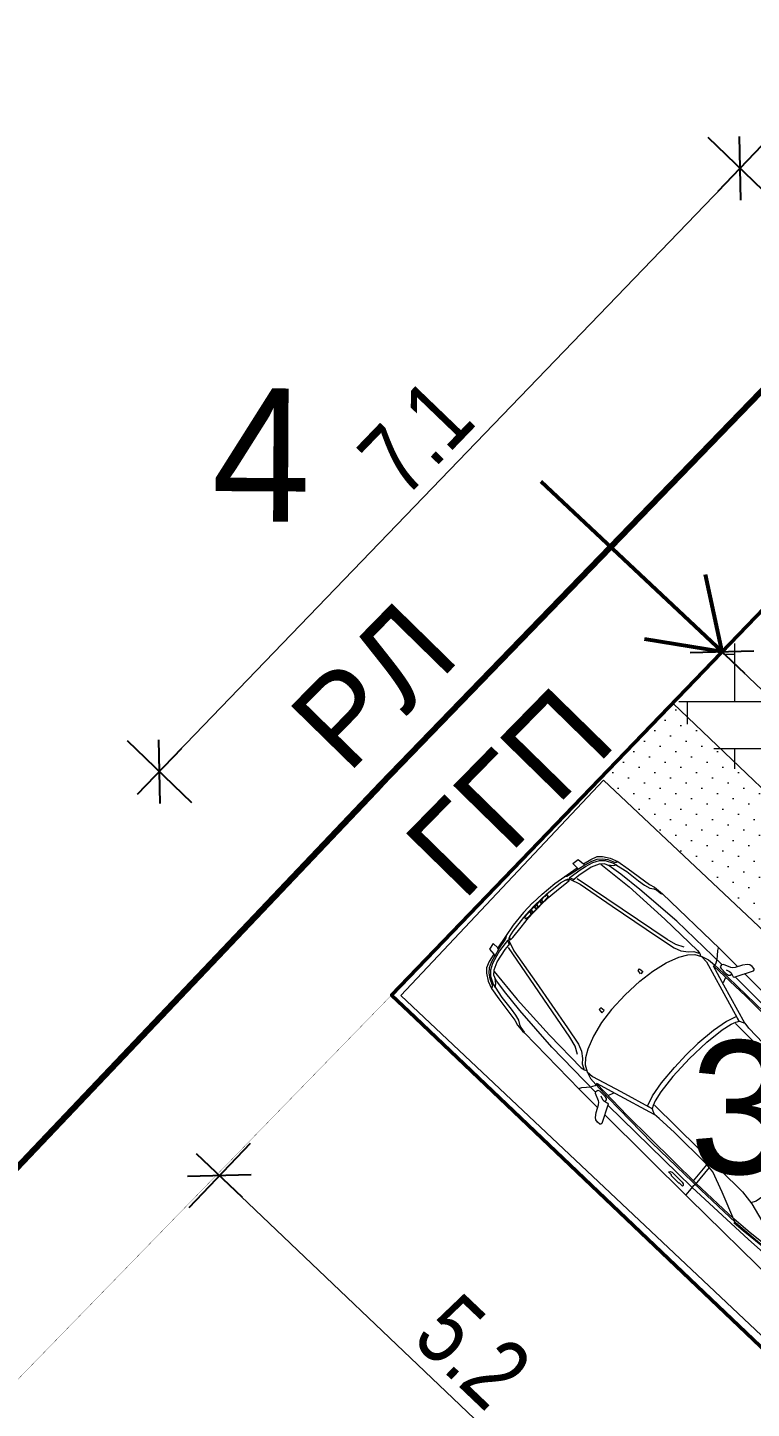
# Model space of a CAD drawing. Header units: metres. Extents: x 0 to 7617939, y 0 to 4642111.
# Drawn here: x 7616214.02 to 7616220.14, y 4641458.83 to 4641470.5 of the extents above; entities that cross this region are included whole.
import ezdxf
from ezdxf.enums import TextEntityAlignment as Align

# ---------------------------------------------------------------- set-up
doc = ezdxf.new("R2010")
doc.units = ezdxf.units.M
doc.header["$MEASUREMENT"] = 0
doc.layers.get('0').update_dxf_attribs({"color": 1})
doc.layers.get('DEFPOINTS').update_dxf_attribs({"lineweight": 0})
for name, color, linetype, lineweight in [('cad-block.com', 253, 'Continuous', 9), ('gradezna_linija', 7, 'Continuous', 53), ('hech plo~nici', 253, 'Continuous', 5), ('hetch_zelenilo', 72, 'Continuous', 5), ('koti', 7, 'Continuous', 25), ('parcels_o — WF.WFI_GML_PARC', 1, 'Continuous', 0), ('Pecat', 7, 'Continuous', 25), ('soobrakaj', 250, 'Continuous', 53), ('U-3.1 REGULACIONA LINIJA', 84, 'Continuous', 80), ('U-5.2 ELEMENTI NA SOOBRAKAJNICA', 7, 'Continuous', 9)]:
    doc.layers.add(name, color=color, linetype=linetype, lineweight=lineweight)
doc.styles.add('K1', font='', dxfattribs={"width": 0.8})
doc.styles.add('PECAT', font='arial.ttf', dxfattribs={"height": 1.5})
doc.styles.add('Style-MAC C Swiss', font='MCSWIS.TTF')
doc.styles.get('K1').set_extended_font_data('Zurich BlkEx BT')
doc.dimstyles.new('mir', dxfattribs={"dimscale": 0.5, "dimtxt": 1.8, "dimasz": 0.01, "dimexe": 0.5, "dimexo": 0.0625, "dimgap": 0.2, "dimtad": 1, "dimzin": 0, "dimdsep": 46, "dimtxsty": 'K1', "dimblk": 'A$C321216CB', "dimcen": 0.09, "dimse1": 1, "dimse2": 1, "dimclrd": 256, "dimclrt": 256, "dimaunit": 1, "dimadec": 3, "dimazin": 0, "dimtfac": 1, "dimtofl": 0, "dimtmove": 2, "dimatfit": 3, "dimldrblk": 'A$C321216CB', "dimfxl": 0.5, "dimfxlon": 1, "dimtolj": 1, "dimtzin": 0, "dimlwd": 25, "dimarcsym": 0})

# ---------------------------------------------------------------- blocks, each defined once
blk = doc.blocks.new('A$C25803E90')
for p, q in [((2601.612962346815, 1463.088001661941), (2617.724962346838, 1636.838001661927)), ((1600.29996234682, 1631.225001661944), (1619.79996234682, 1583.138001661937)), ((3624.29996234682, 1513.338001661949), (4252.761962346849, 1489.488001661935)), ((79.33796234682086, 1304.226001661944), (107.7249623468379, 1316.950001661935)), ((4312.462962346792, 1239.988001661957), (4333.662962346803, 1239.988001661957)), ((4312.462962346792, 615.8880016619296), (4333.662962346803, 615.8880016619296)), ((79.33796234682086, 551.6510016619359), (107.7249623468379, 538.925001661948)), ((2601.612962346815, 392.7880016619383), (2617.724962346838, 219.0380016619274)), ((3624.29996234682, 342.5380016619347), (4252.761962346849, 366.3880016619441)), ((1600.29996234682, 224.6500016619393), (1619.79996234682, 272.73800166195))]:
    blk.add_line(p, q)
for points in [[(-3.765319706872106e-05, 927.5260016619432), (3.636962346790824, 1038.188001661933), (17.09996234677965, 1176.863001661943), (58.86196234679664, 1404.900001661939), (5.04996234679129, 1404.900001661939), (16.26196234679082, 1460.926001661945), (73.43796234682668, 1466.525001661932), (90.26196234679082, 1537.126001661942), (110.4369623468083, 1590.913001661946), (141.8379623468209, 1623.413001661946), (199.0129623467801, 1660.40100166195), (264.036962346785, 1683.92600166193), (369.4249623467913, 1702.976001661951), (591.7249623468088, 1734.350001661951), (637.6869623467792, 1748.92500166193), (702.7119623468316, 1755.651001661943), (725.136962346849, 1755.651001661943), (1392.812962346827, 1766.850001661951), (1608.803399984376, 1767.144458897943)], [(278.3749623468029, 1655.625001661931), (379.6119623468257, 1678.513001661951), (503.7619623467908, 1691.81300166194), (565.0999623467796, 1702.151001661929), (614.6119623468257, 1715.450001661949), (644.1749623468495, 1734.651001661929), (670.0379623468034, 1744.250001661938), (718.8129623468267, 1752.375001661945)], [(1867.874962346803, 926.5250016619393), (1874.586962346832, 1132.313001661954), (1893.611962346826, 1296.713001661956), (1912.624962346803, 1383.950001661942), (1929.411962346814, 1425.338001661956), (1943.962962346792, 1451.063001661947), (1989.836962346832, 1472.313001661929), (1636.236962346826, 1575.201001661939), (1461.174962346791, 1627.988001661932), (1461.174962346791, 1639.400001661939), (1461.937962346798, 1654.613001661928), (1443.674962346791, 1688.863001661943), (1422.349962346809, 1714.725001661929), (1395.711962346802, 1745.925001661941), (1382.761962346849, 1767.226001661937)], [(1558.249962346803, 1679.725001661936), (1590.111962346797, 1691.013001661944), (1603.011962346791, 1690.613001661928), (1632.049962346791, 1682.950001661949), (1642.537962346803, 1680.125001661945), (1650.199962346815, 1684.56300166194), (1728.836962346802, 1838.13800166193), (1726.42496234682, 1847.400001661939), (1721.174962346849, 1853.850001661936), (1695.374962346832, 1855.875001661941), (1671.97496234678, 1852.238001661943), (1656.249962346803, 1840.150001661939), (1630.037962346833, 1805.088001661927), (1597.774962346826, 1747.438001661933), (1583.261962346791, 1728.500001661938), (1574.38696234682, 1722.051001661937), (1511.074962346815, 1695.450001661935), (1503.411962346785, 1682.15000166195), (1503.411962346785, 1671.263001661951), (1506.636962346849, 1662.800001661948), (1520.749962346774, 1657.150001661947), (1580.436962346837, 1655.550001661948), (1606.249962346803, 1661.98800166195), (1614.311962346779, 1671.663001661938), (1617.536962346843, 1684.163001661927)], [(1692.54367337047, 1767.258621032674), (2694.811962346837, 1768.625001661931), (3709.212962346792, 1761.613001661957), (3783.536962346785, 1756.975001661929), (3850.899962346768, 1738.400001661928), (3978.649962346826, 1722.150001661943), (4129.637962346809, 1696.613001661928), (4203.962962346792, 1668.751001661927), (4257.386962346791, 1631.613001661932), (4303.837962346792, 1524.81300166194), (4354.361962346797, 1306.588001661949), (4379.912962346803, 1125.501001661927), (4391.524962346826, 925.85000166194)], [(2634.687962346798, 1463.088001661941), (2652.499962346803, 1649.550001661948), (2649.09996234678, 1673.288001661931), (2654.186962346779, 1721.601001661937), (2658.436962346808, 1766.525001661947)], [(4369.986962346797, 925.3130016619325), (4365.449962346815, 1097.775001661928), (4335.174962346791, 1314.113001661935), (4303.386962346791, 1454.800001661948), (4260.999962346861, 1572.81300166194), (4238.299962346791, 1610.625001661945), (4204.999962346803, 1640.888001661933), (4156.562962346827, 1662.063001661933), (4067.261962346791, 1680.213001661952), (3949.199962346815, 1705.938001661947), (3847.787962346803, 1719.550001661941), (3782.699962346785, 1728.625001661938), (3749.399962346797, 1737.700001661935), (3722.162962346803, 1752.838001661941), (3672.212962346821, 1764.938001661947)], [(255.5119623468199, 1676.938001661951), (262.3619623468257, 1672.050001661926), (252.5749623468146, 1661.288001661931), (197.7619623468199, 1636.825001661931), (156.6619623468141, 1606.500001661927), (126.3249623468146, 1570.31300166194), (105.7619623467908, 1528.250001661931), (88.14996234679711, 1465.63800166193), (73.47496234677965, 1466.613001661939), (90.11196234679664, 1466.613001661939), (74.44996234681457, 1405.963001661927), (58.78696234681411, 1405.963001661927), (74.44996234681457, 1404.988001661946), (55.84996234683786, 1313.038001661949), (48.02496234682621, 1292.488001661935), (35.29996234682039, 1272.92500166193)], [(78.36196234682575, 1292.488001661935), (72.48796234678593, 1302.275001661954), (88.14996234679711, 1411.838001661934), (100.8749623468029, 1462.700001661928), (119.4749623468379, 1529.22500166194), (147.8499623468379, 1582.051001661952), (184.0619623467792, 1615.313001661933), (248.6619623468432, 1649.550001661948), (278.9999623468029, 1657.375001661945), (262.3619623468257, 1631.938001661933), (226.1499623468262, 1603.563001661954)], [(1501.686962346837, 1687.838001661941), (974.3999623468262, 1677.13800166193), (564.8869623468199, 1647.700001661928), (358.7869623468141, 1626.30000166193), (238.3499623468379, 1607.575001661942), (198.749962346832, 1591.825001661942), (168.4119623468141, 1556.613001661943), (138.0619623468083, 1492.050001661948), (114.5749623468146, 1369.775001661947), (106.7499623468029, 1303.250001661934)], [(1334.036962346843, 1615.813001661947), (1394.186962346808, 1634.838001661945), (1460.412962346833, 1639.400001661939), (1617.999962346803, 1647.01300166193), (2145.074962346815, 1655.350001661944), (2719.699962346815, 1646.726001661944), (3120.549962346791, 1637.750001661927), (3389.111962346826, 1613.813001661936), (3492.799962346791, 1586.375001661945), (3563.962962346821, 1545.738001661943), (3626.987962346815, 1474.61300166195), (3686.462962346821, 1334.226001661944), (3710.087962346792, 1231.901001661936), (3729.774962346826, 1067.575001661949), (3733.71296234685, 924.9000016619539)], [(3709.137962346809, 926.8000016619299), (3705.22496234678, 1069.763001661937), (3690.924962346791, 1216.625001661938), (3659.72496234678, 1349.201001661939), (3627.211962346802, 1429.77500166195), (3569.999962346803, 1510.351001661929), (3503.674962346791, 1559.738001661954), (3393.149962346826, 1597.438001661954), (3269.624962346832, 1611.725001661951), (3088.874962346803, 1624.725001661929), (2651.311962346837, 1636.426001661945), (1834.374962346803, 1639.026001661943), (1463.761962346791, 1629.92500166193)], [(4279.17496234682, 928.3380016619412), (4274.624962346832, 1067.526001661929), (4254.949962346815, 1276.288001661938), (4227.699962346785, 1379.163001661949), (4188.349962346838, 1498.675001661933), (4164.13796234678, 1551.625001661945), (4106.611962346797, 1584.913001661946), (4012.774962346797, 1600.038001661927), (3846.274962346826, 1625.751001661953), (3702.487962346815, 1639.375001661945), (3299.486962346826, 1660.550001661944), (2648.637962346838, 1684.750001661952), (1654.836962346802, 1691.913001661946)], [(3750.449962346815, 926.8630016619427), (3742.574962346815, 1098.075001661939), (3720.924962346849, 1261.413001661946), (3691.386962346849, 1380.475001661933), (3647.087962346792, 1475.92600166193), (3597.861962346826, 1539.876001661934), (3516.149962346797, 1593.01300166193), (3426.074962346844, 1619.575001661942), (3349.286962346814, 1628.438001661933), (3216.374962346861, 1641.225001661936), (3114.974962346838, 1648.113001661939), (3113.986962346826, 1636.313001661947), (2858.42496234682, 1533.325001661935), (2682.63696234682, 1468.100001661936), (2595.649962346797, 1459.038001661938), (2218.699962346815, 1459.038001661938), (2043.13696234682, 1464.86300166195), (1991.061962346808, 1471.963001661934)], [(2416.71296234685, 1730.888001661937), (2423.487962346786, 1718.763001661937), (2439.899962346826, 1711.625001661941), (2465.599962346809, 1710.550001661926), (2561.574962346815, 1710.913001661949), (2576.561962346837, 1715.550001661952), (2585.486962346826, 1725.538001661946), (2585.486962346826, 1732.663001661946), (2550.511962346791, 1732.313001661947), (2546.586962346802, 1737.663001661942), (2458.812962346827, 1736.950001661949), (2453.461962346802, 1730.525001661943), (2417.061962346808, 1731.238001661935)], [(4354.849962346809, 928.3380016619412), (4353.337962346821, 1082.650001661947), (4336.686962346779, 1220.313001661947), (4323.062962346827, 1302.01300166193), (4303.386962346791, 1395.800001661952), (4264.037962346803, 1538.013001661951), (4223.162962346803, 1607.600001661936), (4177.761962346791, 1634.838001661945), (4121.749962346832, 1656.013001661944), (4052.124962346803, 1672.650001661947), (4035.474962346838, 1665.088001661941), (4035.474962346838, 1660.550001661944), (4059.699962346815, 1652.988001661935), (4167.162962346833, 1619.700001661939), (4209.537962346803, 1586.425001661933), (4244.349962346809, 1528.938001661954), (4276.137962346838, 1423.038001661935), (4317.01296234678, 1217.288001661938), (4333.662962346803, 1038.775001661932), (4336.686962346779, 926.8250016619495)], [(61.72496234677965, 1262.163001661931), (68.57496234681457, 1279.775001661947), (81.2999623468204, 1293.475001661944), (173.2999623467913, 1324.776001661929), (495.2999623467913, 1382.488001661939), (951.8249623468146, 1468.225001661933), (1116.574962346815, 1500.51300166193), (1174.711962346802, 1525.263001661937), (1226.124962346803, 1562.938001661947), (1256.274962346826, 1596.300001661926), (1296.111962346826, 1616.738001661943)], [(1172.286962346814, 1567.238001661946), (1107.674962346791, 1532.800001661952), (1023.687962346827, 1511.275001661925), (122.5119623467908, 1338.363001661928)], [(178.8129623468267, 1566.950001661935), (483.1749623468495, 1598.600001661951), (889.5749623468146, 1619.700001661939), (1272.324962346785, 1626.801001661945), (1304.199962346815, 1619.913001661938), (1322.287962346833, 1611.300001661944)], [(1102.374962346803, 927.0880016619412), (1109.574962346815, 1096.588001661941), (1127.174962346849, 1234.100001661929), (1158.374962346803, 1364.413001661931), (1200.76196234682, 1475.538001661946), (1239.962962346792, 1540.300001661948), (1280.76296234678, 1585.863001661935), (1332.636962346791, 1614.238001661943), (1393.674962346791, 1610.301001661937), (1651.59996234678, 1533.550001661933), (1944.986962346826, 1448.926001661945), (1899.211962346802, 1462.800001661933), (1868.711962346832, 1371.651001661929), (1845.486962346826, 1239.675001661948), (1829.824962346785, 1069.675001661933), (1826.461962346802, 924.288001661931)], [(1935.436962346779, 1415.175001661948), (2979.299962346849, 1409.263001661951), (3107.111962346768, 1428.188001661947), (3536.836962346802, 1539.600001661951)], [(3155.186962346837, 926.8000016619299), (3148.686962346808, 1136.050001661926), (3133.086962346802, 1292.013001661941), (3116.186962346837, 1385.588001661927), (3095.374962346803, 1427.175001661948)], [(3191.599962346809, 925.5000016619451), (3188.999962346832, 1115.251001661942), (3177.29996234682, 1249.113001661935), (3172.099962346809, 1297.213001661941), (3174.699962346785, 1328.401001661929), (3192.899962346826, 1345.300001661952), (3218.912962346803, 1358.288001661931), (3506.274962346826, 1421.976001661944), (3546.587962346792, 1412.875001661931), (3577.799962346791, 1379.088001661941), (3595.999962346803, 1318.000001661927), (3628.512962346809, 1139.950001661942), (3638.912962346803, 928.1000016619437)], [(26.48696234679664, 928.588001661934), (28.44996234681457, 998.050001661948), (32.36196234679664, 1068.475001661951), (48.99996234680293, 1215.213001661949), (62.69996234681457, 1266.075001661942), (80.32496234681457, 1282.713001661945), (87.1749623468204, 1274.888001661948), (87.1749623468204, 1253.36300166195), (74.44996234681457, 1140.863001661939), (64.66196234681411, 1040.113001661935), (61.72496234677965, 978.4760016619439), (62.69996234681457, 930.5500016619553)], [(1069.586962346832, 1146.950001661949), (1035.186962346837, 1150.950001661939), (1034.38796234678, 1169.338001661956), (1070.38796234678, 1174.138001661944), (1070.38796234678, 1147.751001661942)], [(-3.765319706872106e-05, 928.3500016619364), (3.636962346790824, 817.688001661947), (17.09996234677965, 679.0130016619405), (58.86196234679664, 450.9750016619437), (5.04996234679129, 450.9750016619437), (16.26196234679082, 394.9500016619386), (73.43796234682668, 389.350001661951), (90.26196234679082, 318.7500016619379), (110.4369623468083, 264.9630016619376), (141.8379623468209, 232.4630016619412), (199.0129623467801, 195.4750016619291), (264.036962346785, 171.9510016619533), (369.4249623467913, 152.9010016619286), (591.7249623468088, 121.5250016619357), (637.6869623467792, 106.9500016619277), (702.7119623468316, 100.2250016619364), (725.136962346849, 100.2250016619364), (1392.812962346827, 89.02500166193568), (1608.803960047429, 88.73054366241195)], [(26.48696234679664, 927.2880016619456), (28.44996234681457, 857.825001661935), (32.36196234679664, 787.400001661932), (48.99996234680293, 640.663001661931), (62.69996234681457, 589.8000016619408), (80.32496234681457, 573.1630016619383), (87.1749623468204, 580.9880016619354), (87.1749623468204, 602.5130016619296), (74.44996234681457, 715.0130016619441), (64.66196234681411, 815.7630016619478), (61.72496234677965, 877.4000016619393), (62.69996234681457, 925.3250016619277)], [(1102.374962346803, 928.7880016619383), (1109.574962346815, 759.288001661942), (1127.174962346849, 621.7750016619284), (1158.374962346803, 491.4630016619558), (1200.76196234682, 380.3380016619376), (1239.962962346792, 315.5760016619388), (1280.76296234678, 270.0130016619514), (1332.636962346791, 241.6380016619369), (1393.674962346791, 245.5760016619461), (1651.59996234678, 322.3250016619495), (1944.986962346826, 406.9500016619386), (1899.211962346802, 393.0760016619533), (1868.711962346832, 484.2260016619512), (1845.486962346826, 616.200001661935), (1829.824962346785, 786.2000016619495), (1826.461962346802, 931.5880016619485)], [(1334.036962346843, 240.0630016619361), (1394.186962346808, 221.0380016619383), (1460.412962346833, 216.4760016619439), (1617.999962346803, 208.86300166195), (2145.074962346815, 200.525001661943), (2719.699962346815, 209.1500016619393), (3120.549962346791, 218.1250016619306), (3389.111962346826, 242.0630016619471), (3492.799962346791, 269.5000016619379), (3563.962962346821, 310.1380016619369), (3626.987962346815, 381.2630016619332), (3686.462962346821, 521.6500016619393), (3710.087962346792, 623.9750016619437), (3729.774962346826, 788.3000016619335), (3733.71296234685, 930.976001661933)], [(1867.874962346803, 929.3500016619437), (1874.586962346832, 723.5630016619289), (1893.611962346826, 559.1630016619274), (1912.624962346803, 471.9250016619408), (1929.411962346814, 430.5380016619274), (1943.962962346792, 404.8130016619325), (1989.836962346832, 383.5630016619543), (1636.236962346826, 280.6760016619446), (1461.174962346791, 227.8880016619514), (1461.174962346791, 216.4760016619439), (1461.937962346798, 201.263001661926), (1443.674962346791, 167.0130016619405), (1422.349962346809, 141.1510016619504), (1395.711962346802, 109.9500016619422), (1382.761962346849, 88.65000166194659)], [(3709.137962346809, 929.0750016619277), (3705.22496234678, 786.1130016619427), (3690.924962346791, 639.2500016619451), (3659.72496234678, 506.6750016619444), (3627.211962346802, 426.1000016619364), (3569.999962346803, 345.5260016619504), (3503.674962346791, 296.1380016619296), (3393.149962346826, 258.4380016619252), (3269.624962346832, 244.150001661932), (3088.874962346803, 231.1500016619284), (2651.311962346837, 219.4500016619386), (1834.374962346803, 216.8500016619364), (1463.761962346791, 225.9500016619277)], [(4279.17496234682, 927.538001661942), (4274.624962346832, 788.350001661951), (4254.949962346815, 579.5880016619449), (4227.699962346785, 476.713001661934), (4188.349962346838, 357.2000016619495), (4164.13796234678, 304.2510016619381), (4106.611962346797, 270.9630016619376), (4012.774962346797, 255.8380016619558), (3846.274962346826, 230.1250016619306), (3702.487962346815, 216.5010016619381), (3299.486962346826, 195.3250016619422), (2648.637962346838, 171.1260016619308), (1654.836962346802, 163.9630016619412)], [(1692.544185771112, 88.61638159265567), (2694.811962346837, 87.25000166192694), (3709.212962346792, 94.2630016619296), (3783.536962346785, 98.90000166193204), (3850.899962346768, 117.4750016619291), (3978.649962346826, 133.7250016619437), (4129.637962346809, 159.2630016619514), (4203.962962346792, 187.1250016619524), (4257.386962346791, 224.2630016619514), (4303.837962346792, 331.0630016619434), (4354.361962346797, 549.288001661931), (4379.912962346803, 730.376001661949), (4391.524962346826, 930.0250016619466)], [(3750.449962346815, 929.0130016619405), (3742.574962346815, 757.8010016619446), (3720.924962346849, 594.463001661934), (3691.386962346849, 475.4000016619539), (3647.087962346792, 379.9500016619495), (3597.861962346826, 316.0010016619417), (3516.149962346797, 262.8630016619536), (3426.074962346844, 236.3000016619444), (3349.286962346814, 227.4380016619507), (3216.374962346861, 214.6500016619502), (3114.974962346838, 207.7630016619441), (3113.986962346826, 219.5630016619398), (2858.42496234682, 322.550001661948), (2682.63696234682, 387.7750016619466), (2595.649962346797, 396.8380016619485), (2218.699962346815, 396.8380016619485), (2043.13696234682, 391.0130016619296), (1991.061962346808, 383.9130016619529)], [(3155.186962346837, 929.0750016619277), (3148.686962346808, 719.8250016619277), (3133.086962346802, 563.8630016619427), (3116.186962346837, 470.2880016619529), (3095.374962346803, 428.7000016619349)], [(3191.599962346809, 930.3750016619415), (3188.999962346832, 740.6250016619379), (3177.29996234682, 606.7630016619441), (3172.099962346809, 558.6630016619383), (3174.699962346785, 527.4760016619512), (3192.899962346826, 510.5760016619315), (3218.912962346803, 497.5880016619485), (3506.274962346826, 433.9000016619393), (3546.587962346792, 443.0000016619269), (3577.799962346791, 476.788001661942), (3595.999962346803, 537.8750016619306), (3628.512962346809, 715.9250016619408), (3638.912962346803, 927.7750016619393)], [(4369.986962346797, 930.5630016619507), (4365.449962346815, 758.1000016619291), (4335.174962346791, 541.7630016619441), (4303.386962346791, 401.0750016619349), (4260.999962346861, 283.0630016619398), (4238.299962346791, 245.2500016619415), (4204.999962346803, 214.98800166195), (4156.562962346827, 193.8130016619471), (4067.261962346791, 175.663001661931), (3949.199962346815, 149.9380016619361), (3847.787962346803, 136.3250016619422), (3782.699962346785, 127.2510016619453), (3749.399962346797, 118.1750016619517), (3722.162962346803, 103.038001661942), (3672.212962346821, 90.93800166193978)], [(4354.849962346809, 927.538001661942), (4353.337962346821, 773.2260016619402), (4336.686962346779, 635.5630016619325), (4323.062962346827, 553.86300166195), (4303.386962346791, 460.0760016619315), (4264.037962346803, 317.8630016619318), (4223.162962346803, 248.2750016619502), (4177.761962346791, 221.0380016619383), (4121.749962346832, 199.8630016619354), (4052.124962346803, 183.2250016619364), (4035.474962346838, 190.788001661942), (4035.474962346838, 195.3250016619422), (4059.699962346815, 202.8880016619441), (4167.162962346833, 236.1760016619446), (4209.537962346803, 269.4500016619495), (4244.349962346809, 326.9380016619252), (4276.137962346838, 432.8380016619485), (4317.01296234678, 638.5880016619412), (4333.662962346803, 817.1010016619512), (4336.686962346779, 929.0500016619335)], [(1069.586962346832, 708.9250016619371), (1035.186962346837, 704.9260016619446), (1034.38796234678, 686.5380016619274), (1070.38796234678, 681.738001661939), (1070.38796234678, 708.1260016619344)], [(61.72496234677965, 593.7130016619521), (68.57496234681457, 576.10000166194), (81.2999623468204, 562.4000016619393), (173.2999623467913, 531.1010016619512), (495.2999623467913, 473.3880016619441), (951.8249623468146, 387.6500016619539), (1116.574962346815, 355.3630016619572), (1174.711962346802, 330.6130016619427), (1226.124962346803, 292.9380016619361), (1256.274962346826, 259.5750016619277), (1296.111962346826, 239.1380016619405)], [(255.5119623468199, 178.9380016619325), (262.3619623468257, 183.8250016619277), (252.5749623468146, 194.5880016619558), (197.7619623468199, 219.0510016619519), (156.6619623468141, 249.3750016619306), (126.3249623468146, 285.5630016619398), (105.7619623467908, 327.6250016619269), (88.14996234679711, 390.2380016619536), (73.47496234677965, 389.2630016619441), (90.11196234679664, 389.2630016619441), (74.44996234681457, 449.9130016619529), (58.78696234681411, 449.9130016619529), (74.44996234681457, 450.8880016619369), (55.84996234683786, 542.838001661934), (48.02496234682621, 563.3880016619478), (35.29996234682039, 582.9500016619277)], [(78.36196234682575, 563.3880016619478), (72.48796234678593, 553.6010016619293), (88.14996234679711, 444.0380016619492), (100.8749623468029, 393.1750016619262), (119.4749623468379, 326.6500016619466), (147.8499623468379, 273.8260016619315), (184.0619623467792, 240.5630016619543), (248.6619623468432, 206.3250016619349), (278.9999623468029, 198.5010016619344), (262.3619623468257, 223.9380016619471), (226.1499623468262, 252.3130016619325)], [(1501.686962346837, 168.0380016619383), (974.3999623468262, 178.7380016619536), (564.8869623468199, 208.1750016619262), (358.7869623468141, 229.5750016619277), (238.3499623468379, 248.3000016619444), (198.749962346832, 264.0500016619408), (168.4119623468141, 299.2630016619405), (138.0619623468083, 363.8250016619349), (114.5749623468146, 486.1000016619364), (106.7499623468029, 552.6250016619524)], [(1172.286962346814, 288.6380016619369), (1107.674962346849, 323.0760016619315), (1023.687962346827, 344.6000016619291), (122.5119623467908, 517.5130016619514)], [(1935.436962346779, 440.7000016619349), (2979.299962346849, 446.6130016619281), (3107.111962346768, 427.6880016619325), (3536.836962346802, 316.275001661932)], [(2634.687962346798, 392.7880016619383), (2652.499962346803, 206.3250016619349), (2649.09996234678, 182.5880016619558), (2654.186962346779, 134.2760016619432), (2658.436962346808, 89.3510016619366)], [(178.8129623468267, 288.925001661948), (483.1749623468495, 257.2750016619357), (889.5749623468146, 236.1760016619446), (1272.324962346785, 229.0750016619386), (1304.199962346815, 235.9630016619412), (1322.287962346833, 244.5750016619422)], [(278.3749623468029, 200.2500016619269), (379.6119623468257, 177.3630016619281), (503.7619623467908, 164.0630016619398), (565.0999623467796, 153.725001661951), (614.6119623468257, 140.4250016619371), (644.1749623468495, 121.2260016619512), (670.0379623468034, 111.6260016619453), (718.8129623468267, 103.5000016619379)], [(1558.249962346803, 176.1500016619502), (1590.111962346797, 164.8630016619427), (1603.011962346791, 165.2630016619514), (1632.049962346791, 172.9250016619335), (1642.537962346803, 175.7500016619379), (1650.199962346815, 171.3130016619398), (1728.836962346802, 17.73800166194997), (1726.42496234682, 8.475001661947317), (1721.174962346849, 2.026001661943155), (1695.374962346832, 1.661945134401321e-06), (1671.97496234678, 3.638001661936869), (1656.249962346803, 15.72600166194388), (1630.037962346833, 50.78800166195288), (1597.774962346826, 108.4380016619507), (1583.261962346791, 127.3750016619451), (1574.38696234682, 133.8250016619459), (1511.074962346815, 160.4260016619446), (1503.411962346785, 173.7250016619364), (1503.411962346785, 184.6130016619281), (1506.636962346849, 193.0750016619349), (1520.749962346832, 198.7260016619366), (1580.436962346837, 200.3250016619349), (1606.249962346803, 193.8880016619296), (1614.311962346779, 184.2130016619412), (1617.536962346843, 171.7130016619558)], [(2416.71296234685, 124.9880016619463), (2423.487962346815, 137.1130016619427), (2439.899962346826, 144.2500016619451), (2465.599962346809, 145.3250016619277), (2561.574962346815, 144.963001661934), (2576.561962346837, 140.3250016619349), (2585.486962346826, 130.3380016619376), (2585.486962346826, 123.213001661934), (2550.511962346791, 123.5630016619325), (2546.586962346802, 118.2130016619412), (2458.812962346827, 118.9250016619335), (2453.461962346802, 125.3500016619437), (2417.061962346808, 124.6380016619478)], [(3848.637962346809, 231.2260016619366), (3872.499962346803, 226.4500016619422), (3877.274962346826, 205.7760016619286), (3874.099962346809, 183.5130016619478), (3856.599962346838, 170.8000016619299), (3707.037962346833, 158.0750016619422), (3694.312962346827, 169.2010016619315), (3689.536962346785, 207.3750016619306), (3705.449962346815, 213.73800166195)]]:
    blk.add_lwpolyline(points)
for points in [[(46.24996234680293, 1066.200001661953, -0.1579433411), (48.63296234680456, 1065.355001661927, -0.0898630112), (50.92996234679595, 1062.835001661952, -0.04892979190000001), (53.05196234679897, 1058.73800166195, -0.0305074197), (54.91796234680805, 1053.22100166195, -0.0216483325), (56.45596234677942, 1046.496001661933, -0.017063704), (57.60796234681038, 1038.823001661949, -0.0146824488), (58.32796234684065, 1030.495001661948, -0.0136511923), (58.58896234678105, 1021.832001661933, -0.0136511923), (58.38196234681527, 1013.16800166195, -0.0146824488), (57.71296234679176, 1004.836001661926, -0.017063704), (56.60896234679967, 997.1550016619367, -0.0216483325), (55.11296234681504, 990.42100166194, -0.0305074197), (53.28096234684926, 984.8930016619415, -0.04892979190000001), (51.18396234681131, 980.7830016619482, -0.0898630112), (48.90296234679408, 978.2490016619486, -0.1579433411), (46.52496234676801, 977.3880016619369, -0.1579433411), (44.14196234685369, 978.2340016619273, -0.0898630112), (41.8449623468332, 980.7540016619314, -0.04892979190000001), (39.72296234680107, 984.851001661933, -0.0305074197), (37.85696234679199, 990.3680016619328, -0.0216483325), (36.31896234682063, 997.092001661953, -0.017063704), (35.16696234681876, 1004.766001661934, -0.0146824488), (34.4469623468176, 1013.094001661939, -0.0136511923), (34.18596234678989, 1021.756001661954, -0.0136511923), (34.39296234678477, 1030.420001661936, -0.0146824488), (35.06196234677918, 1038.753001661928, -0.017063704), (36.16596234680037, 1046.434001661946, -0.0216483325), (37.66196234681411, 1053.167001661946, -0.0305074197), (39.49396234680898, 1058.696001661941, -0.04892979190000001), (41.59096234681783, 1062.806001661938, -0.0898630112), (43.87196234683506, 1065.340001661934, -0.1579433411)], [(45.96296234679176, 1001.488001661939, -0.1542001155), (48.43096234681434, 1000.648001661928, -0.089935263), (50.81496234680526, 998.1280016619494, -0.04976496599999999), (53.02296234681853, 994.0250016619393, -0.0312558505), (54.97096234676428, 988.4980016619375, -0.0222570945), (56.58396234680549, 981.7580016619286, -0.0175751458), (57.798962346802, 974.0640016619436, -0.0151366145), (58.56996234680992, 965.7120016619374, -0.0140791283), (58.8679623468197, 957.0240016619355, -0.0140791283), (58.67996234679595, 948.3320016619364, -0.0151366145), (58.01396234682761, 939.972001661954, -0.0175751458), (56.89596234681085, 932.2630016619514, -0.0222570945), (55.36896234680898, 925.5030016619348, -0.0312558505), (53.49096234684112, 919.952001661939, -0.04976496599999999), (51.33496234682389, 915.8220016619343, -0.089935263), (48.98196234676288, 913.2720016619496, -0.1542001155), (46.52496234676801, 912.400001661932, -0.1542001155), (44.05696234683273, 913.2410016619433, -0.089935263), (41.67296234681271, 915.7610016619474, -0.04976496599999999), (39.46396234683925, 919.8630016619354, -0.0312558505), (37.51596234680619, 925.3910016619338, -0.0222570945), (35.90396234684158, 932.1310016619427, -0.0175751458), (34.68796234682668, 939.8240016619311, -0.0151366145), (33.91696234678966, 948.1760016619337, -0.0140791283), (33.61996234679827, 956.8650016619358, -0.0140791283), (33.80796234676382, 965.5560016619347, -0.0151366145), (34.47296234680107, 973.9170016619464, -0.0175751458), (35.59096234681783, 981.6250016619524, -0.0222570945), (37.1179623468197, 988.3850016619399, -0.0312558505), (38.99596234681667, 993.9370016619323, -0.04976496599999999), (41.15296234682319, 998.0670016619333, -0.089935263), (43.50496234680759, 1000.617001661951, -0.1542001155)], [(45.96296234679176, 854.3880016619441, -0.1542001155), (43.50496234680759, 855.2590016619324, -0.089935263), (41.15296234682319, 857.8090016619462, -0.04976496599999999), (38.99596234681667, 861.9390016619509, -0.0312558505), (37.1179623468197, 867.4910016619469, -0.0222570945), (35.59096234681783, 874.2510016619308, -0.0175751458), (34.47296234680107, 881.9590016619404, -0.0151366145), (33.80796234676382, 890.3200016619448, -0.0140791283), (33.61996234679827, 899.0110016619437, -0.0140791283), (33.91696234678966, 907.7000016619495, -0.0151366145), (34.68796234682668, 916.0520016619521, -0.0175751458), (35.90396234684158, 923.7450016619405, -0.0222570945), (37.51596234680619, 930.4850016619457, -0.0312558505), (39.46396234683925, 936.0130016619441, -0.04976496599999999), (41.67296234681271, 940.1150016619358, -0.089935263), (44.05696234683273, 942.6350016619399, -0.1542001155), (46.52496234676801, 943.4760016619475, -0.1542001155), (48.98196234676288, 942.6040016619299, -0.089935263), (51.33496234682389, 940.0540016619489, -0.04976496599999999), (53.49096234684112, 935.9240016619442, -0.0312558505), (55.36896234680898, 930.3730016619447, -0.0222570945), (56.89596234681085, 923.6130016619318, -0.0175751458), (58.01396234682761, 915.9040016619256, -0.0151366145), (58.67996234679595, 907.5440016619468, -0.0140791283), (58.8679623468197, 898.8520016619514, -0.0140791283), (58.56996234680992, 890.1640016619422, -0.0151366145), (57.798962346802, 881.8120016619396, -0.0175751458), (56.58396234680549, 874.1180016619546, -0.0222570945), (54.97096234676428, 867.3780016619457, -0.0312558505), (53.02296234681853, 861.8510016619475, -0.04976496599999999), (50.81496234680526, 857.7480016619302, -0.089935263), (48.43096234681434, 855.2280016619552, -0.1542001155)], [(46.24996234680293, 789.6760016619301, -0.1579433411), (43.87196234683506, 790.5360016619452, -0.0898630112), (41.59096234681783, 793.0700016619448, -0.04892979190000001), (39.49396234680898, 797.1800016619418, -0.0305074197), (37.66196234681411, 802.7090016619368, -0.0216483325), (36.16596234680037, 809.4420016619333, -0.017063704), (35.06196234677918, 817.1230016619229, -0.0146824488), (34.39296234678477, 825.4560016619471, -0.0136511923), (34.18596234678989, 834.1200016619259, -0.0136511923), (34.4469623468176, 842.7820016619444, -0.0146824488), (35.16696234681876, 851.1100016619494, -0.017063704), (36.31896234682063, 858.7840016619302, -0.0216483325), (37.85696234679199, 865.5080016619468, -0.0305074197), (39.72296234680107, 871.0250016619466, -0.04892979190000001), (41.8449623468332, 875.1220016619482, -0.0898630112), (44.14196234685369, 877.6420016619522, -0.1579433411), (46.52496234676801, 878.48800166195, -0.1579433411), (48.90296234679408, 877.627001661931, -0.0898630112), (51.18396234681131, 875.0930016619386, -0.04892979190000001), (53.28096234684926, 870.983001661938, -0.0305074197), (55.11296234681504, 865.4550016619396, -0.0216483325), (56.60896234679967, 858.7210016619465, -0.017063704), (57.71296234679176, 851.0400016619533, -0.0146824488), (58.38196234681527, 842.7080016619293, -0.0136511923), (58.58896234678105, 834.0440016619468, -0.0136511923), (58.32796234684065, 825.3810016619391, -0.0146824488), (57.60796234681038, 817.0530016619305, -0.017063704), (56.45596234677942, 809.3800016619498, -0.0216483325), (54.91796234680805, 802.6550016619294, -0.0305074197), (53.05196234679897, 797.1380016619332, -0.04892979190000001), (50.92996234679595, 793.0410016619317, -0.0898630112), (48.63296234680456, 790.5210016619567, -0.1579433411)]]:
    blk.add_lwpolyline(points, format="xyb", close=True)
blk = doc.blocks.new('A$C321216CB')
for p, q in [((0, -75.27068100022552), (0, 75.27068100022916)), ((-38.06893737428254, -38.06893737428072), (38.0689373742789, 38.06893737428072)), ((-53.83760753984097, 1.818989403545856e-12), (53.83760753984097, 1.818989403545856e-12))]:
    blk.add_line(p, q)
blk = doc.blocks.new('*D115')
at = {"layer": 'DEFPOINTS', "color": 0, "linetype": 'Continuous', "lineweight": 25, "transparency": 16777216}
for p in [(7616219.892703807, 4641465.220771774), (7616223.60979392, 4641461.676043971), (7616223.60979392, 4641461.676043971)]:
    blk.add_point(p, dxfattribs=at)
at = {"layer": 'koti', "lineweight": 20, "transparency": 16777216}
blk.add_line((7616219.896322239, 4641465.21732113), (7616223.606175488, 4641461.679494616), dxfattribs=at)
at = {"layer": 'koti', "linetype": 'Continuous', "lineweight": 20, "transparency": 16777216, "xscale": 0.005000000000000001, "yscale": 0.005000000000000001, "zscale": 0.005000000000000001}
for p, rotation in [((7616219.892703807, 4641465.220771774), 136.3596841862228), ((7616223.60979392, 4641461.676043971), 316.3596841862228)]:
    blk.add_blockref('A$C321216CB', p, dxfattribs=dict(at, rotation=rotation))
at = {"layer": 'koti', "color": 0, "linetype": 'Continuous', "lineweight": 20, "transparency": 16777216, "insert": (7616222.027300436, 4641463.737882447), "char_height": 0.6, "attachment_point": 5, "rotation": 316.35968418622286, "style": 'K1'}
blk.add_mtext('\\A1;5.1', dxfattribs=at)
blk = doc.blocks.new('*D119')
at = {"layer": 'DEFPOINTS', "color": 0, "linetype": 'Continuous', "lineweight": 25, "transparency": 16777216}
for p in [(7616217.099999999, 4641462.319999999), (7616215.645443263, 4641460.793447559), (7616220.832415977, 4641458.763613299)]:
    blk.add_point(p, dxfattribs=at)
at = {"layer": 'koti', "lineweight": 20, "transparency": 16777216}
blk.add_line((7616219.374239378, 4641457.24051), (7616215.649063127, 4641460.789998416), dxfattribs=at)
at = {"layer": 'koti', "linetype": 'Continuous', "lineweight": 20, "transparency": 16777216, "xscale": 0.005000000000000001, "yscale": 0.005000000000000001, "zscale": 0.005000000000000001}
for p, rotation in [((7616215.645443263, 4641460.793447559), 136.3834610327168), ((7616219.377859242, 4641457.237060858), 316.3834610327168)]:
    blk.add_blockref('A$C321216CB', p, dxfattribs=dict(at, rotation=rotation))
at = {"layer": 'koti', "color": 0, "linetype": 'Continuous', "lineweight": 20, "transparency": 16777216, "insert": (7616217.787582673, 4641459.304843317), "char_height": 0.6, "attachment_point": 5, "rotation": 316.38346103271675, "style": 'K1'}
blk.add_mtext('\\A1;5.2', dxfattribs=at)
blk = doc.blocks.new('*D126')
at = {"layer": 'DEFPOINTS', "color": 0, "linetype": 'Continuous', "lineweight": 25, "transparency": 16777216}
for p in [(7616220.046743119, 4641469.31011594), (7616222.010000001, 4641467.42), (7616217.099999999, 4641462.32)]:
    blk.add_point(p, dxfattribs=at)
at = {"layer": 'koti', "lineweight": 20, "transparency": 16777216}
blk.add_line((7616215.140210919, 4641464.213717935), (7616220.043275317, 4641469.306513947), dxfattribs=at)
at = {"layer": 'koti', "linetype": 'Continuous', "lineweight": 20, "transparency": 16777216, "xscale": 0.005000000000000001, "yscale": 0.005000000000000001, "zscale": 0.005000000000000001}
for p, rotation in [((7616220.046743119, 4641469.31011594), 46.08740168783207), ((7616215.136743117, 4641464.21011594), 226.087401687832)]:
    blk.add_blockref('A$C321216CB', p, dxfattribs=dict(at, rotation=rotation))
at = {"layer": 'koti', "color": 0, "linetype": 'Continuous', "lineweight": 20, "transparency": 16777216, "insert": (7616217.303583666, 4641467.037540039), "char_height": 0.6, "attachment_point": 5, "rotation": 46.08740168783208, "style": 'K1'}
blk.add_mtext('\\A1;7.1', dxfattribs=at)

msp = doc.modelspace()

# ---------------------------------------------------------------- hatches: boundary and pattern name
at = {"layer": 'hech plo~nici'}
h = msp.add_hatch(dxfattribs=at)
h.set_pattern_fill('AR-HBONE', color=256, scale=0.1, angle=45)
h.set_pattern_definition([(90, (0, 0), (-0.4000000000000001, 0.4000000000000001), [1.2, -0.4]), (180, (0, 0.4000000000358942), (-0.4, 0.4000000000000001), [1.2, -0.4])])
h.paths.add_polyline_path([(7616222.326417104, 4641462.068521049), (7616221.739494464, 4641461.45358406), (7616222.531190606, 4641460.707474819), (7616222.612339732, 4641460.630088596), (7616223.194214707, 4641461.240257229)])
h.paths.add_polyline_path([(7616220.292957531, 4641465.605195541), (7616219.467604714, 4641464.734108447), (7616223.106347976, 4641461.304888789), (7616223.187497103, 4641461.227502565), (7616223.995273365, 4641462.07455693)])
at = {"layer": 'hetch_zelenilo'}
h = msp.add_hatch(dxfattribs=at)
h.set_pattern_fill('DOTS', color=256, scale=2, angle=45)
h.set_pattern_definition([(45, (-3.464484298601747, -1.901305173523724), (-0.04419417382415922, 0.1325825214724777), [0, -0.125])])
h.paths.add_polyline_path([(7616222.329731663, 4641462.06535749), (7616219.476572103, 4641464.788537215), (7616218.873238984, 4641464.175011368), (7616221.739494464, 4641461.45358406)])

# ---------------------------------------------------------------- linework, layer by layer
at = {"color": 5, "linetype": 'Continuous', "lineweight": 70, "const_width": 0.00233561973871076, "flags": 128}
msp.add_lwpolyline([(7616235.809999999, 4641444.49), (7616217.300000001, 4641462.13)], dxfattribs=at)
at = {"layer": 'parcels_o — WF.WFI_GML_PARC', "color": 3, "linetype": 'Continuous', "const_width": 0.00233561973871076, "flags": 128}
for points in [[(7616217.810000001, 4641418.449999999), (7616213.970000001, 4641424.550000001), (7616205.5, 4641438.11), (7616204.659999999, 4641440.12), (7616204.07, 4641442.11), (7616204.050000001, 4641444.170000001), (7616202.040000002, 4641444.33), (7616202.170000002, 4641445.480000001), (7616202.419999999, 4641446.38), (7616202.79, 4641447.220000001), (7616203.28, 4641448.01), (7616203.880000001, 4641448.720000001), (7616217.099999999, 4641462.32), (7616222.010000001, 4641467.42), (7616222.24, 4641467.2), (7616227.049999999, 4641472.230000001)], [(7616217.300000001, 4641462.13), (7616217.099999999, 4641462.32), (7616203.880000002, 4641448.720000001), (7616203.28, 4641448.01), (7616202.79, 4641447.220000001), (7616202.419999999, 4641446.38), (7616202.170000002, 4641445.480000001), (7616202.040000002, 4641444.33), (7616204.050000001, 4641444.170000001)]]:
    msp.add_lwpolyline(points, dxfattribs=at)
at = {"layer": 'Pecat', "color": 82, "lineweight": 50}
msp.add_lwpolyline([(7616235.809999999, 4641444.49), (7616236.67, 4641446.930000001), (7616240.429999999, 4641449.730000001), (7616222.010000001, 4641467.42), (7616217.099999999, 4641462.32), (7616217.300000001, 4641462.13)], close=True, dxfattribs=at)
at = {"layer": 'soobrakaj', "color": 7, "ltscale": 50}
for p, q in [((7616218.362753404, 4641466.662757952), (7616219.892703734, 4641465.220771698)), ((7616219.892703734, 4641465.220771698), (7616219.75345967, 4641465.876741174)), ((7616219.892703734, 4641465.220771698), (7616219.238425117, 4641465.330288474))]:
    msp.add_line(p, q, dxfattribs=at)
at = {"layer": 'U-3.1 REGULACIONA LINIJA'}
msp.add_lwpolyline([(7616261.665954377, 4641510.266151464), (7616217.009999999, 4641464.100000001), (7616202.650000002, 4641448.98), (7616192.4, 4641438.57), (7616186.607041448, 4641432.303160031)], dxfattribs=at)
at = {"layer": 'U-5.2 ELEMENTI NA SOOBRAKAJNICA', "linetype": 'Continuous'}
msp.add_lwpolyline([(7616220.304210166, 4641465.657420967), (7616219.481197448, 4641464.784122583), (7616222.326417104, 4641462.068521049)], dxfattribs=at)
at = {"layer": 'U-5.2 ELEMENTI NA SOOBRAKAJNICA'}
msp.add_lwpolyline([(7616220.816580776, 4641458.888103187), (7616222.531190606, 4641460.707474819), (7616218.892447343, 4641464.136694478), (7616217.177837513, 4641462.317322848)], close=True, dxfattribs=at)

# ---------------------------------------------------------------- block references
at = {"layer": 'cad-block.com', "extrusion": (0, 0, -1), "xscale": 0.001000002327841437, "yscale": 0.001000002026557922, "zscale": -0.001000001858433863, "rotation": 224.7950976763063}
msp.add_blockref('A$C25803E90', (-7616218.945034583, 4641463.756941119), dxfattribs=at)

# ---------------------------------------------------------------- texts
at = {"layer": 'gradezna_linija', "color": 1, "linetype": 'Continuous', "lineweight": 0, "style": 'Style-MAC C Swiss'}
for s, rotation, p in [('4', 359.702840651312, (7616215.997921096, 4641466.886629647)), ('3', 359.2528279650144, (7616220.038394931, 4641461.371700879))]:
    msp.add_text(s, height=1.125, rotation=rotation, dxfattribs=at).set_placement(p, align=Align.MIDDLE_CENTER)
at = {"layer": 'Pecat', "color": 82, "ltscale": 3, "style": 'PECAT'}
msp.add_text('ГГП', height=0.75, rotation=45.59569611948558, dxfattribs=at).set_placement((7616217.699644648, 4641463.099796878))
at = {"layer": 'U-3.1 REGULACIONA LINIJA', "style": 'PECAT'}
msp.add_text('РЛ', height=0.75, rotation=45.59569611948558, dxfattribs=at).set_placement((7616216.727236813, 4641464.177435419))

# ---------------------------------------------------------------- dimensions: what is measured, and where the dimension line sits
at = {"layer": 'koti', "linetype": 'Continuous', "lineweight": 20}
for p1, p2, distance, picture, middle in [((7616217.099999999, 4641462.32), (7616222.010000001, 4641467.42), 2.725236842868635, '*D126', (7616217.303583666, 4641467.037540039)), ((7616219.892703807, 4641465.220771775), (7616223.60979392, 4641461.676043971), 0, '*D115', (7616222.027300436, 4641463.737882447)), ((7616220.832415977, 4641458.763613299), (7616217.099999999, 4641462.32), 2.108577163101018, '*D119', (7616217.787582673, 4641459.304843317))]:
    dim = msp.add_aligned_dim(p1=p1, p2=p2, distance=distance, dimstyle='mir', override={"dimtxt": 1.2, "dimdec": 1, "dimdsep": 0, "dimclrd": 256, "dimclrt": 0, "dimlwd": 20}, dxfattribs=at)
    dim.commit()
    dim.dimension.update_dxf_attribs({"geometry": picture, "text_midpoint": middle})

doc.saveas('drawing.dxf')
